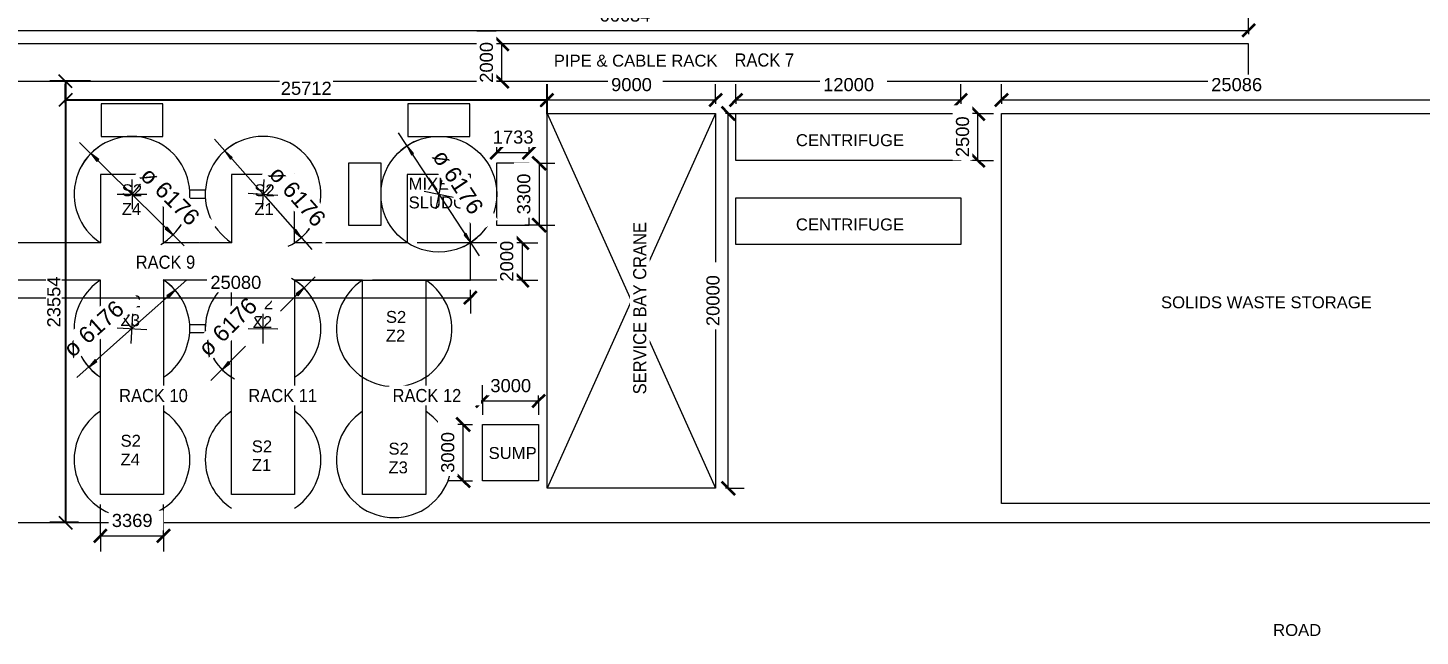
# Model space of a CAD drawing. Header units: millimetres. Extents: x 14826 to 891005, y -311366 to 56117.
# Drawn here: x 178185 to 252532, y -39638 to -7169 of the extents above; entities that cross this region are included whole.
import ezdxf

# ---------------------------------------------------------------- set-up
doc = ezdxf.new("R2010")
doc.units = ezdxf.units.MM
doc.linetypes.add('IMPORT-DASHED', pattern=[0])
for name, color, linetype, lineweight in [('A-ANNO-DIMS', 7, 'Continuous', 9), ('A-ANNO-DIMS-350', 7, 'Continuous', 9), ('FUTURE', 7, 'IMPORT-DASHED', 9), ('G-ANNO-TEXT', 7, 'Continuous', 9), ('PDF3_Geometry', 7, 'Continuous', 9), ('PDF3_Text', 7, 'Continuous', 9)]:
    doc.layers.add(name, color=color, linetype=linetype, lineweight=lineweight)
doc.layers.add('LAYOUT IMPORT_dwg', color=7, linetype='Continuous', lineweight=9, true_color=0x767676)
doc.styles.add('Arial', font='arial.ttf', dxfattribs={"height": 636.361708})
doc.styles.add('Arial_3', font='arial.ttf', dxfattribs={"height": 700})
doc.styles.add('Arial_4', font='arial.ttf', dxfattribs={"width": 0.9, "height": 700})
doc.styles.add('Arial_5', font='arial.ttf', dxfattribs={"height": 875})
doc.dimstyles.new('Diameter_-_2_5mm_Arial_1', dxfattribs={"dimscale": 304.8, "dimtxt": 892.726975, "dimasz": 1.722441, "dimexe": 2.755906, "dimexo": 0, "dimgap": 1.722441, "dimtad": 1, "dimjust": 3, "dimdec": 0, "dimzin": 0, "dimdsep": 46, "dimtxsty": 'Arial_5', "dimsah": 1, "dimcen": 0.09, "dimdle": 2.755906, "dimazin": 0, "dimtfac": 1, "dimtdec": 4, "dimtix": 1, "dimtmove": 0, "dimatfit": 2, "dimfxl": 1, "dimtvp": 1, "dimtfill": 1, "dimtolj": 1, "dimtzin": 0, "dimarcsym": 2})
doc.dimstyles.new('Diameter_-_2_5mm_Arial_2', dxfattribs={"dimscale": 304.8, "dimtxt": 892.726975, "dimasz": 1.722441, "dimexe": 2.755906, "dimexo": 0, "dimgap": 1.722441, "dimtad": 1, "dimjust": 3, "dimdec": 0, "dimzin": 0, "dimdsep": 46, "dimtxsty": 'Arial_5', "dimsah": 1, "dimcen": 0.09, "dimdle": 2.755906, "dimazin": 0, "dimtfac": 1, "dimtdec": 4, "dimtix": 1, "dimtmove": 0, "dimatfit": 2, "dimfxl": 1, "dimtvp": 1, "dimtfill": 1, "dimtolj": 1, "dimtzin": 0, "dimarcsym": 2})
doc.dimstyles.new('Greene_Arch_tick_-_2mm', dxfattribs={"dimscale": 304.8, "dimtxt": 714.18158, "dimasz": 2.296588, "dimexe": 2.755906, "dimexo": 1.722441, "dimgap": 0.86122, "dimtad": 1, "dimdec": 0, "dimzin": 0, "dimdsep": 46, "dimtxsty": 'Arial_3', "dimblk1": 'OBLIQUE', "dimblk2": 'OBLIQUE', "dimsah": 1, "dimcen": 0.09, "dimazin": 0, "dimtfac": 1, "dimtdec": 4, "dimtix": 1, "dimtmove": 0, "dimatfit": 3, "dimfxl": 1, "dimtvp": 1, "dimtfill": 1, "dimtolj": 1, "dimtzin": 0, "dimarcsym": 2})

# ---------------------------------------------------------------- blocks, each defined once
blk = doc.blocks.new('LAYOUT IMPORT_dwg__U2-326937-LEVEL 1')
at = {"layer": 'PDF3_Geometry', "flags": 128}
blk.add_lwpolyline([(1650, 781), (1650, 867), (-1650, 867), (-1650, -867), (-842, -867), (842, -867), (1650, -867), (1650, 113), (1650, 405)], close=True, dxfattribs=at)
blk = doc.blocks.new('LAYOUT IMPORT_dwg__U3-326938-LEVEL 1')
blk.add_blockref('LAYOUT IMPORT_dwg__U2-326937-LEVEL 1', (944555, 32537))
for p, rotation in [((940600, 28582), 89.99999999999997), ((944555, 24628), 180)]:
    blk.add_blockref('LAYOUT IMPORT_dwg__U2-326937-LEVEL 1', p, dxfattribs=dict(rotation=rotation))
blk = doc.blocks.new('LAYOUT IMPORT_dwg-326166-LEVEL 1')
at = {"lineweight": 9}
for p, q in [((-22851, 83899), (-22851, 311338)), ((-44685, 261983), (-24685, 270983))]:
    blk.add_line(p, q, dxfattribs=at)
at = {"lineweight": 9, "flags": 128}
for points in [[(-44685, 286252), (-44685, 311338), (-23877, 311338), (-23877, 286252)], [(-44685, 284073), (-42185, 284073), (-42185, 272073), (-44685, 272073)], [(-28085, 258534), (-28085, 261534), (-25085, 261534), (-25085, 258534)], [(-40605, 242908), (-40605, 243731), (-40155, 243731), (-40155, 242908)], [(-33428, 242908), (-33428, 243731), (-32978, 243731), (-32978, 242908)]]:
    blk.add_lwpolyline(points, close=True, dxfattribs=at)
for points in [[(-37792, 245135), (-37792, 241504), (-41440, 241504), (-41440, 238135), (-37792, 238135), (-37792, 232810)], [(-46406, 232810), (-46406, 299444), (-48406, 299444), (-48406, 232810)], [(-44685, 270983), (-24685, 270983), (-24685, 261983), (-44685, 261983), (-44685, 270983), (-24685, 261983)], [(-35792, 255504), (-24348, 255504), (-24348, 252135), (-35792, 252135), (-35792, 248504), (-35792, 257891), (-37792, 257891), (-41440, 257891), (-41440, 254521), (-37792, 254521), (-37792, 248504), (-41440, 248504), (-41440, 245135), (-37792, 245135)], [(-35792, 248504), (-24348, 248504), (-24348, 245135), (-35792, 245135), (-35792, 241504), (-24348, 241504), (-24348, 238135), (-35792, 238135), (-35792, 232810), (-35792, 230410), (-35867, 202793)]]:
    blk.add_lwpolyline(points, dxfattribs=at)
at = {"lineweight": 9}
blk.add_circle((-40380, 256206), 3088, dxfattribs=at)
for centre, start, end in [((-40380, 246819), 33.06079, 326.93921), ((-33203, 246819), 33.06079, 146.93921), ((-33203, 246819), 213.06079, 326.93921), ((-40380, 239819), 33.06079, 326.93921), ((-33203, 239819), 33.06079, 146.93921), ((-33203, 239819), 213.06079, 326.93921)]:
    blk.add_arc(centre, 3088, start, end, dxfattribs=at)
at = {"layer": 'FUTURE', "color": 1, "linetype": 'Continuous', "true_color": 0xff0000, "flags": 128}
blk.add_lwpolyline([(-40186, 284073), (-37686, 284073), (-37686, 272073), (-40186, 272073)], close=True, dxfattribs=at)
at = {"layer": 'FUTURE', "color": 1, "linetype": 'Continuous', "true_color": 0xff0000}
for centre, start, end in [((-33203, 253819), 213.06079, 146.93921), ((-26203, 253819), 213.06079, 146.93921), ((-26203, 246819), 33.06079, 146.93921), ((-26203, 246819), 213.06079, 326.93921), ((-26203, 239819), 33.06079, 146.93921), ((-26203, 239819), 213.06079, 33.06079)]:
    blk.add_arc(centre, 3088, start, end, dxfattribs=at)
at = {"layer": 'PDF3_Geometry', "flags": 128}
blk.add_lwpolyline([(-45115, 241469), (-45201, 241469), (-45201, 238169), (-43468, 238169), (-43468, 238978), (-43468, 240661), (-43468, 241469), (-44447, 241469), (-44740, 241469)], close=True, dxfattribs=at)
blk.add_blockref('LAYOUT IMPORT_dwg__U3-326938-LEVEL 1', (-984934, 227623))
at = {"layer": 'PDF3_Text', "attachment_point": 1, "rotation": 90, "line_spacing_factor": 0.941778, "style": 'Arial'}
for s, insert, char_height, width in [('SOLIDS WASTE STORAGE', (-34927, 294767), 636.36, 13443.39), ('ROAD', (-17435, 300755), 636.4, 3060.98), ('CENTRIFUGE', (-43582, 275273), 636.4, 6885.26), ('CENTRIFUGE', (-39083, 275273), 636.4, 6885.26), ('PIPE & CABLE RACK', (-47828, 262345), 636.36, 10444.72), ('SUMP', (-26882, 258863), 636.4, 3060.98), ('MIXED\\PSLUDGE', (-41258, 254592), 636.4, 4361.7), ('S2\\PZ2', (-34147, 253378), 636.4, 1300.72), ('S2\\PZ3', (-27115, 253517), 636.4, 1300.72), ('S2\\PZ1', (-40907, 246353), 636.4, 1300.72), ('S2\\PZ2', (-34871, 246270), 636.4, 1300.72), ('S2\\PZ1', (-27236, 246218), 636.4, 1300.72), ('S2\\PZ4', (-40907, 239276), 636.4, 1300.72), ('S2\\PZ3', (-34972, 239210), 636.4, 1300.72), ('S2\\PZ4', (-27537, 239210), 636.4, 1300.72)]:
    blk.add_mtext(s, dxfattribs=dict(at, insert=insert, char_height=char_height, width=width))
blk = doc.blocks.new('DIMBLOCK19-LEVEL 1')
at = {"layer": 'A-ANNO-DIMS-350', "transparency": 16777216}
for p, q in [((230178, -11019), (230178, -10179)), ((255264, -11019), (255264, -10179)), ((230178, -11019), (255264, -11019)), ((230178, -11019), (230178, -11218)), ((255264, -11019), (255264, -11218))]:
    blk.add_line(p, q, dxfattribs=at)
at = {"layer": 'A-ANNO-DIMS-350', "lineweight": 35, "transparency": 16777216}
for p, q in [((230178, -11019), (229828, -11369)), ((230178, -11019), (230528, -10669)), ((255264, -11019), (254914, -11369)), ((255264, -11019), (255614, -10669))]:
    blk.add_line(p, q, dxfattribs=at)
at = {"layer": 'A-ANNO-DIMS-350', "color": 0, "transparency": 16777216, "insert": (241375, -9848), "char_height": 700, "width": 3230.3, "attachment_point": 1, "line_spacing_factor": 0.941778, "style": 'Arial_3', "bg_fill": 3, "box_fill_scale": 1.25, "bg_fill_color": 256, "bg_fill_true_color": 13158600, "bg_fill_transparency": 0}
blk.add_mtext('25086', dxfattribs=at)
blk = doc.blocks.new('_Oblique')
at = {"color": 0, "linetype": 'ByBlock', "lineweight": -2}
blk.add_line((-0.5, -0.5), (0.5, 0.5), dxfattribs=at)
blk = doc.blocks.new('DIMBLOCK20-LEVEL 1')
at = {"layer": 'A-ANNO-DIMS-350', "transparency": 16777216}
for p, q in [((215999, -11019), (215999, -10179)), ((227999, -11019), (227999, -10179)), ((215999, -11019), (227999, -11019)), ((215999, -11019), (215999, -11218)), ((227999, -11019), (227999, -11218))]:
    blk.add_line(p, q, dxfattribs=at)
at = {"layer": 'A-ANNO-DIMS-350', "lineweight": 35, "transparency": 16777216}
for p, q in [((215999, -11019), (215649, -11369)), ((215999, -11019), (216349, -10669)), ((227999, -11019), (227649, -11369)), ((227999, -11019), (228349, -10669))]:
    blk.add_line(p, q, dxfattribs=at)
at = {"layer": 'A-ANNO-DIMS-350', "color": 0, "transparency": 16777216, "insert": (220653, -9848), "char_height": 700, "width": 3230.3, "attachment_point": 1, "line_spacing_factor": 0.941778, "style": 'Arial_3', "bg_fill": 3, "box_fill_scale": 1.25, "bg_fill_color": 256, "bg_fill_true_color": 13158600, "bg_fill_transparency": 0}
blk.add_mtext('12000', dxfattribs=at)
blk = doc.blocks.new('DIMBLOCK21-LEVEL 1')
at = {"layer": 'A-ANNO-DIMS-350', "transparency": 16777216}
for p, q in [((228915, -11743), (228524, -11743)), ((228915, -14243), (228915, -11743)), ((228915, -11743), (229755, -11743)), ((228915, -14243), (228524, -14243)), ((228915, -14243), (229755, -14243))]:
    blk.add_line(p, q, dxfattribs=at)
at = {"layer": 'A-ANNO-DIMS-350', "lineweight": 35, "transparency": 16777216}
for p, q in [((228915, -11743), (228565, -11393)), ((228915, -11743), (229265, -12093)), ((228915, -14243), (228565, -13893)), ((228915, -14243), (229265, -14593))]:
    blk.add_line(p, q, dxfattribs=at)
at = {"layer": 'A-ANNO-DIMS-350', "color": 0, "transparency": 16777216, "insert": (227744, -14070), "char_height": 700, "width": 2584.24, "attachment_point": 1, "rotation": 90, "line_spacing_factor": 0.941778, "style": 'Arial_3', "bg_fill": 3, "box_fill_scale": 1.25, "bg_fill_color": 256, "bg_fill_true_color": 13158600, "bg_fill_transparency": 0}
blk.add_mtext('2500', dxfattribs=at)
blk = doc.blocks.new('DIMBLOCK22-LEVEL 1')
at = {"layer": 'A-ANNO-DIMS-350', "lineweight": 35, "transparency": 16777216}
for p, q in [((215588, -11743), (215238, -11393)), ((215588, -11743), (215938, -12093)), ((215588, -31743), (215238, -31393)), ((215588, -31743), (215938, -32093))]:
    blk.add_line(p, q, dxfattribs=at)
at = {"layer": 'A-ANNO-DIMS-350', "transparency": 16777216}
for p, q in [((215588, -11743), (215435, -11743)), ((215588, -31743), (215588, -11743)), ((215588, -11743), (216428, -11743)), ((215588, -31743), (215435, -31743)), ((215588, -31743), (216428, -31743))]:
    blk.add_line(p, q, dxfattribs=at)
at = {"layer": 'A-ANNO-DIMS-350', "color": 0, "transparency": 16777216, "insert": (214417, -23089), "char_height": 700, "width": 3230.3, "attachment_point": 1, "rotation": 90, "line_spacing_factor": 0.941778, "style": 'Arial_3', "bg_fill": 3, "box_fill_scale": 1.25, "bg_fill_color": 256, "bg_fill_true_color": 13158600, "bg_fill_transparency": 0}
blk.add_mtext('20000', dxfattribs=at)
blk = doc.blocks.new('DIMBLOCK23-LEVEL 1')
at = {"layer": 'A-ANNO-DIMS-350', "transparency": 16777216}
for p, q in [((205910, -11019), (205910, -10179)), ((214910, -11019), (214910, -10179)), ((205910, -11019), (214910, -11019)), ((205910, -11019), (205910, -11218)), ((214910, -11019), (214910, -11218))]:
    blk.add_line(p, q, dxfattribs=at)
at = {"layer": 'A-ANNO-DIMS-350', "lineweight": 35, "transparency": 16777216}
for p, q in [((205910, -11019), (205560, -11369)), ((205910, -11019), (206260, -10669)), ((214910, -11019), (214560, -11369)), ((214910, -11019), (215260, -10669))]:
    blk.add_line(p, q, dxfattribs=at)
at = {"layer": 'A-ANNO-DIMS-350', "color": 0, "transparency": 16777216, "insert": (209333, -9848), "char_height": 700, "width": 2584.24, "attachment_point": 1, "line_spacing_factor": 0.941778, "style": 'Arial_3', "bg_fill": 3, "box_fill_scale": 1.25, "bg_fill_color": 256, "bg_fill_true_color": 13158600, "bg_fill_transparency": 0}
blk.add_mtext('9000', dxfattribs=at)
blk = doc.blocks.new('DIMBLOCK52-LEVEL 1')
at = {"layer": 'A-ANNO-DIMS-350', "transparency": 16777216}
for p, q in [((202460, -27086), (202460, -26246)), ((205460, -27086), (205460, -26246)), ((202460, -27086), (205460, -27086)), ((202460, -27086), (202460, -27817)), ((205460, -27086), (205460, -27817))]:
    blk.add_line(p, q, dxfattribs=at)
at = {"layer": 'A-ANNO-DIMS-350', "lineweight": 35, "transparency": 16777216}
for p, q in [((202460, -27086), (202810, -26736)), ((205460, -27086), (205810, -26736)), ((202460, -27086), (202110, -27436)), ((205460, -27086), (205110, -27436))]:
    blk.add_line(p, q, dxfattribs=at)
at = {"layer": 'A-ANNO-DIMS-350', "color": 0, "transparency": 16777216, "insert": (202884, -25915), "char_height": 700, "width": 2584.24, "attachment_point": 1, "line_spacing_factor": 0.941778, "style": 'Arial_3', "bg_fill": 3, "box_fill_scale": 1.25, "bg_fill_color": 256, "bg_fill_true_color": 13158600, "bg_fill_transparency": 0}
blk.add_mtext('3000', dxfattribs=at)
blk = doc.blocks.new('DIMBLOCK53-LEVEL 1')
at = {"layer": 'A-ANNO-DIMS-350', "lineweight": 35, "transparency": 16777216}
for p, q in [((201428, -28342), (201078, -27992)), ((201428, -28342), (201778, -28692)), ((201428, -31342), (201078, -30992)), ((201428, -31342), (201778, -31692))]:
    blk.add_line(p, q, dxfattribs=at)
at = {"layer": 'A-ANNO-DIMS-350', "transparency": 16777216}
for p, q in [((201428, -28342), (200588, -28342)), ((201428, -31342), (201428, -28342)), ((201428, -28342), (201935, -28342)), ((201428, -31342), (200588, -31342)), ((201428, -31342), (201935, -31342))]:
    blk.add_line(p, q, dxfattribs=at)
at = {"layer": 'A-ANNO-DIMS-350', "color": 0, "transparency": 16777216, "insert": (200257, -30919), "char_height": 700, "width": 2584.24, "attachment_point": 1, "rotation": 90, "line_spacing_factor": 0.941778, "style": 'Arial_3', "bg_fill": 3, "box_fill_scale": 1.25, "bg_fill_color": 256, "bg_fill_true_color": 13158600, "bg_fill_transparency": 0}
blk.add_mtext('3000', dxfattribs=at)
blk = doc.blocks.new('DIMBLOCK54-LEVEL 1')
at = {"layer": 'A-ANNO-DIMS-350', "transparency": 16777216}
for points in [[(198437, -13467), (198667, -13943), (198783, -13867)], [(201827, -18629), (201597, -18152), (201481, -18228)]]:
    blk.add_hatch(color=256, dxfattribs=at).paths.add_polyline_path(points)
for p, q in [((200132, -16048), (197976, -12764)), ((198437, -13467), (198667, -13943)), ((198783, -13867), (198437, -13467)), ((198667, -13943), (198783, -13867)), ((200293, -15272), (199971, -16823)), ((199356, -15887), (200907, -16209)), ((200132, -16048), (202288, -19331)), ((201597, -18152), (201481, -18228)), ((201481, -18228), (201827, -18629)), ((201827, -18629), (201597, -18152))]:
    blk.add_line(p, q, dxfattribs=at)
for start, end in [(107.7078, 138.87729), (287.7078, 318.87729)]:
    blk.add_arc((200132, -16048), 3088, start, end, dxfattribs=at)
at = {"layer": 'A-ANNO-DIMS-350', "color": 0, "transparency": 16777216, "insert": (200484, -13558), "char_height": 875, "width": 4532.31, "attachment_point": 1, "rotation": 303.29255, "line_spacing_factor": 0.941778, "style": 'Arial_5', "bg_fill": 3, "box_fill_scale": 1.25, "bg_fill_color": 256, "bg_fill_true_color": 13158600, "bg_fill_transparency": 0}
blk.add_mtext('ø 6176', dxfattribs=at)
blk = doc.blocks.new('DIMBLOCK55-LEVEL 1')
at = {"layer": 'A-ANNO-DIMS-350', "transparency": 16777216}
for points in [[(188702, -13732), (188998, -14172), (189102, -14080)], [(192789, -18364), (192493, -17924), (192389, -18016)]]:
    blk.add_hatch(color=256, dxfattribs=at).paths.add_polyline_path(points)
for p, q in [((190745, -16048), (188147, -13102)), ((188702, -13732), (188998, -14172)), ((189102, -14080), (188702, -13732)), ((188998, -14172), (189102, -14080)), ((190795, -15257), (190696, -16838)), ((189955, -15998), (191536, -16097)), ((190745, -16048), (193344, -18994)), ((192493, -17924), (192389, -18016)), ((192389, -18016), (192789, -18364)), ((192789, -18364), (192493, -17924))]:
    blk.add_line(p, q, dxfattribs=at)
for start, end in [(115.83575, 147.00524), (295.83575, 327.00524)]:
    blk.add_arc((190745, -16048), 3088, start, end, dxfattribs=at)
blk.add_ellipse((190344, -15593), major_axis=(975, 861), ratio=0.466251, start_param=4.712389, end_param=6.283185, dxfattribs=at)
at = {"layer": 'A-ANNO-DIMS-350', "color": 0, "transparency": 16777216, "insert": (191656, -14435), "char_height": 875, "width": 4532.31, "attachment_point": 1, "rotation": 311.42049, "line_spacing_factor": 0.941778, "style": 'Arial_5', "bg_fill": 3, "box_fill_scale": 1.25, "bg_fill_color": 256, "bg_fill_true_color": 13158600, "bg_fill_transparency": 0}
blk.add_mtext('ø 6176', dxfattribs=at)
blk = doc.blocks.new('DIMBLOCK56-LEVEL 1')
at = {"layer": 'A-ANNO-DIMS-350', "transparency": 16777216}
for points in [[(181548, -13878), (181873, -14296), (181970, -14198)], [(185943, -18218), (185618, -17800), (185521, -17898)]]:
    blk.add_hatch(color=256, dxfattribs=at).paths.add_polyline_path(points)
for p, q in [((183745, -16048), (180950, -13288)), ((181548, -13878), (181873, -14296)), ((181970, -14198), (181548, -13878)), ((181873, -14296), (181970, -14198)), ((183741, -15256), (183750, -16840)), ((182954, -16053), (184537, -16043)), ((183745, -16048), (186541, -18808)), ((185618, -17800), (185521, -17898)), ((185943, -18218), (185618, -17800)), ((185521, -17898), (185943, -18218))]:
    blk.add_line(p, q, dxfattribs=at)
for start, end in [(119.7747, 150.94419), (299.7747, 330.94419)]:
    blk.add_arc((183745, -16048), 3088, start, end, dxfattribs=at)
blk.add_ellipse((183475, -15780), major_axis=(948, 960), ratio=0.282027, start_param=4.712389, end_param=6.283185, dxfattribs=at)
at = {"layer": 'A-ANNO-DIMS-350', "color": 0, "transparency": 16777216, "insert": (184739, -14501), "char_height": 875, "width": 4532.31, "attachment_point": 1, "rotation": 315.35945, "line_spacing_factor": 0.941778, "style": 'Arial_5', "bg_fill": 3, "box_fill_scale": 1.25, "bg_fill_color": 256, "bg_fill_true_color": 13158600, "bg_fill_transparency": 0}
blk.add_mtext('ø 6176', dxfattribs=at)
blk = doc.blocks.new('DIMBLOCK57-LEVEL 1')
at = {"layer": 'A-ANNO-DIMS-350', "transparency": 16777216}
for points in [[(186053, -21172), (185615, -21469), (185707, -21572)], [(181438, -25277), (181876, -24979), (181784, -24876)]]:
    blk.add_hatch(color=256, dxfattribs=at).paths.add_polyline_path(points)
for p, q in [((183745, -23224), (186681, -20614)), ((186053, -21172), (185615, -21469)), ((185615, -21469), (185707, -21572)), ((185707, -21572), (186053, -21172)), ((183699, -24015), (183792, -22434)), ((183745, -23224), (180810, -25835)), ((182955, -23178), (184536, -23270)), ((181784, -24876), (181438, -25277)), ((181438, -25277), (181876, -24979)), ((181876, -24979), (181784, -24876))]:
    blk.add_line(p, q, dxfattribs=at)
for start, end in [(26.06654, 57.23602), (206.06654, 237.23602)]:
    blk.add_arc((183745, -23224), 3088, start, end, dxfattribs=at)
blk.add_ellipse((183995, -23003), major_axis=(-899, 1010), ratio=0.246467, start_param=0, end_param=1.570796, dxfattribs=at)
at = {"layer": 'A-ANNO-DIMS-350', "color": 0, "transparency": 16777216, "insert": (179975, -24167), "char_height": 875, "width": 4532.31, "attachment_point": 1, "rotation": 41.65128, "line_spacing_factor": 0.941778, "style": 'Arial_5', "bg_fill": 3, "box_fill_scale": 1.25, "bg_fill_color": 256, "bg_fill_true_color": 13158600, "bg_fill_transparency": 0}
blk.add_mtext('ø 6176', dxfattribs=at)
blk = doc.blocks.new('DIMBLOCK58-LEVEL 1')
at = {"layer": 'A-ANNO-DIMS-350', "transparency": 16777216}
for points in [[(192936, -21048), (192515, -21369), (192613, -21467)], [(188555, -25401), (188976, -25080), (188878, -24982)]]:
    blk.add_hatch(color=256, dxfattribs=at).paths.add_polyline_path(points)
for p, q in [((191681, -22295), (193532, -20456)), ((192936, -21048), (192515, -21369)), ((192515, -21369), (192613, -21467)), ((192613, -21467), (192936, -21048)), ((190743, -24016), (190748, -22432)), ((189954, -23222), (191537, -23227)), ((189810, -24154), (187959, -25993)), ((188878, -24982), (188555, -25401)), ((188555, -25401), (188976, -25080)), ((188976, -25080), (188878, -24982))]:
    blk.add_line(p, q, dxfattribs=at)
for start, end in [(29.22746, 60.39695), (209.22746, 240.39695)]:
    blk.add_arc((190745, -23224), 3088, start, end, dxfattribs=at)
blk.add_ellipse((191164, -22808), major_axis=(-981, 988), ratio=0.424109, start_param=0, end_param=1.570796, dxfattribs=at)
at = {"layer": 'A-ANNO-DIMS-350', "color": 0, "transparency": 16777216, "insert": (187187, -24164), "char_height": 875, "width": 4532.31, "attachment_point": 1, "rotation": 44.81221, "line_spacing_factor": 0.941778, "style": 'Arial_5', "bg_fill": 3, "box_fill_scale": 1.25, "bg_fill_color": 256, "bg_fill_true_color": 13158600, "bg_fill_transparency": 0}
blk.add_mtext('ø 6176', dxfattribs=at)
blk = doc.blocks.new('DIMBLOCK67-LEVEL 1')
at = {"layer": 'A-ANNO-DIMS-350', "lineweight": 35, "transparency": 16777216}
for p, q in [((205489, -14398), (205139, -14048)), ((205489, -14398), (205839, -14748)), ((205489, -17698), (205139, -17348)), ((205489, -17698), (205839, -18048))]:
    blk.add_line(p, q, dxfattribs=at)
at = {"layer": 'A-ANNO-DIMS-350', "transparency": 16777216}
for p, q in [((205489, -14398), (205479, -14398)), ((205489, -14398), (205489, -17698)), ((205489, -14398), (206329, -14398)), ((205489, -17698), (204725, -17698)), ((205489, -17698), (206329, -17698))]:
    blk.add_line(p, q, dxfattribs=at)
at = {"layer": 'A-ANNO-DIMS-350', "color": 0, "transparency": 16777216, "insert": (204317, -17125), "char_height": 700, "width": 2584.24, "attachment_point": 1, "rotation": 90, "line_spacing_factor": 0.941778, "style": 'Arial_3', "bg_fill": 3, "box_fill_scale": 1.25, "bg_fill_color": 256, "bg_fill_true_color": 13158600, "bg_fill_transparency": 0}
blk.add_mtext('3300', dxfattribs=at)
blk = doc.blocks.new('DIMBLOCK68-LEVEL 1')
at = {"layer": 'A-ANNO-DIMS-350', "transparency": 16777216}
for p, q in [((203220, -13820), (203220, -12980)), ((204954, -13820), (204954, -12980)), ((203220, -13820), (204954, -13820)), ((203220, -13820), (203220, -13873)), ((204954, -13820), (204954, -13873))]:
    blk.add_line(p, q, dxfattribs=at)
at = {"layer": 'A-ANNO-DIMS-350', "lineweight": 35, "transparency": 16777216}
for p, q in [((203220, -13820), (202870, -14170)), ((203220, -13820), (203570, -13470)), ((204954, -13820), (204604, -14170)), ((204954, -13820), (205304, -13470))]:
    blk.add_line(p, q, dxfattribs=at)
at = {"layer": 'A-ANNO-DIMS-350', "color": 0, "transparency": 16777216, "insert": (203010, -12648), "char_height": 700, "width": 2584.24, "attachment_point": 1, "line_spacing_factor": 0.941778, "style": 'Arial_3', "bg_fill": 3, "box_fill_scale": 1.25, "bg_fill_color": 256, "bg_fill_true_color": 13158600, "bg_fill_transparency": 0}
blk.add_mtext('1733', dxfattribs=at)
blk = doc.blocks.new('DIMBLOCK81-LEVEL 1')
at = {"layer": 'A-ANNO-DIMS-350', "transparency": 16777216}
for p, q in [((203494, -8022), (202654, -8022)), ((203494, -10022), (203494, -8022)), ((203494, -8022), (203524, -8022)), ((203494, -10022), (202654, -10022)), ((203494, -10022), (203524, -10022))]:
    blk.add_line(p, q, dxfattribs=at)
at = {"layer": 'A-ANNO-DIMS-350', "lineweight": 35, "transparency": 16777216}
for p, q in [((203494, -8022), (203144, -7672)), ((203494, -8022), (203844, -8372)), ((203494, -10022), (203144, -9672)), ((203494, -10022), (203844, -10372))]:
    blk.add_line(p, q, dxfattribs=at)
at = {"layer": 'A-ANNO-DIMS-350', "color": 0, "transparency": 16777216, "insert": (202322, -10099), "char_height": 700, "width": 2584.24, "attachment_point": 1, "rotation": 90, "line_spacing_factor": 0.941778, "style": 'Arial_3', "bg_fill": 3, "box_fill_scale": 1.25, "bg_fill_color": 256, "bg_fill_true_color": 13158600, "bg_fill_transparency": 0}
blk.add_mtext('2000', dxfattribs=at)
blk = doc.blocks.new('DIMBLOCK82-LEVEL 1')
at = {"layer": 'A-ANNO-DIMS-350', "transparency": 16777216}
for p, q in [((176736, -7306), (176736, -6466)), ((243370, -7306), (243370, -6466)), ((176736, -7306), (243370, -7306)), ((176736, -7306), (176736, -7336)), ((243370, -7306), (243370, -7497))]:
    blk.add_line(p, q, dxfattribs=at)
at = {"layer": 'A-ANNO-DIMS-350', "lineweight": 35, "transparency": 16777216}
for p, q in [((176736, -7306), (176386, -7656)), ((176736, -7306), (177086, -6956)), ((243370, -7306), (243020, -7656)), ((243370, -7306), (243720, -6956))]:
    blk.add_line(p, q, dxfattribs=at)
at = {"layer": 'A-ANNO-DIMS-350', "color": 0, "transparency": 16777216, "insert": (208707, -6135), "char_height": 700, "width": 3230.3, "attachment_point": 1, "line_spacing_factor": 0.941778, "style": 'Arial_3', "bg_fill": 3, "box_fill_scale": 1.25, "bg_fill_color": 256, "bg_fill_true_color": 13158600, "bg_fill_transparency": 0}
blk.add_mtext('66634', dxfattribs=at)
blk = doc.blocks.new('DIMBLOCK85-LEVEL 1')
at = {"layer": 'A-ANNO-DIMS-350', "transparency": 16777216}
for p, q in [((176736, -21575), (176736, -19161)), ((201817, -21575), (201817, -21161)), ((176736, -21575), (201817, -21575)), ((176736, -21575), (176736, -22415)), ((201817, -21575), (201817, -22415))]:
    blk.add_line(p, q, dxfattribs=at)
at = {"layer": 'A-ANNO-DIMS-350', "lineweight": 35, "transparency": 16777216}
for p, q in [((176736, -21575), (177086, -21225)), ((201817, -21575), (202167, -21225)), ((176736, -21575), (176386, -21925)), ((201817, -21575), (201467, -21925))]:
    blk.add_line(p, q, dxfattribs=at)
at = {"layer": 'A-ANNO-DIMS-350', "color": 0, "transparency": 16777216, "insert": (187931, -20404), "char_height": 700, "width": 3230.3, "attachment_point": 1, "line_spacing_factor": 0.941778, "style": 'Arial_3', "bg_fill": 3, "box_fill_scale": 1.25, "bg_fill_color": 256, "bg_fill_true_color": 13158600, "bg_fill_transparency": 0}
blk.add_mtext('25080', dxfattribs=at)
blk = doc.blocks.new('DIMBLOCK86-LEVEL 1')
at = {"layer": 'A-ANNO-DIMS-350', "lineweight": 35, "transparency": 16777216}
for p, q in [((204577, -18636), (204227, -18286)), ((204577, -18636), (204927, -18986)), ((204577, -20636), (204227, -20286)), ((204577, -20636), (204927, -20986))]:
    blk.add_line(p, q, dxfattribs=at)
at = {"layer": 'A-ANNO-DIMS-350', "transparency": 16777216}
for p, q in [((204577, -18636), (198972, -18636)), ((204577, -18636), (204577, -20636)), ((204577, -18636), (205417, -18636)), ((204577, -20636), (196586, -20636)), ((204577, -20636), (205417, -20636))]:
    blk.add_line(p, q, dxfattribs=at)
at = {"layer": 'A-ANNO-DIMS-350', "color": 0, "transparency": 16777216, "insert": (203406, -20713), "char_height": 700, "width": 2584.24, "attachment_point": 1, "rotation": 90, "line_spacing_factor": 0.941778, "style": 'Arial_3', "bg_fill": 3, "box_fill_scale": 1.25, "bg_fill_color": 256, "bg_fill_true_color": 13158600, "bg_fill_transparency": 0}
blk.add_mtext('2000', dxfattribs=at)
blk = doc.blocks.new('DIMBLOCK87-LEVEL 1')
at = {"layer": 'A-ANNO-DIMS', "color": 0, "lineweight": -2, "transparency": 16777216}
for p, q in [((181536, -10022), (179357, -10022)), ((180197, -10022), (180197, -33576)), ((180888, -33576), (179357, -33576))]:
    blk.add_line(p, q, dxfattribs=at)
at = {"layer": 'Defpoints', "color": 0, "transparency": 16777216}
for p in [(182061, -10022), (180197, -33576), (181413, -33576)]:
    blk.add_point(p, dxfattribs=at)
at = {"layer": 'A-ANNO-DIMS', "color": 0, "lineweight": -2, "transparency": 16777216, "xscale": 699.9999999999999, "yscale": 699.9999999999999, "zscale": 699.9999999999999}
for p, rotation in [((180197, -10022), 90), ((180197, -33576), 270)]:
    blk.add_blockref('_Oblique', p, dxfattribs=dict(at, rotation=rotation))
at = {"layer": 'A-ANNO-DIMS', "color": 0, "transparency": 16777216, "insert": (179577, -21799), "char_height": 700, "width": 3230.3, "attachment_point": 5, "rotation": 90, "style": 'Arial_3', "bg_fill": 3, "box_fill_scale": 1.1, "bg_fill_color": 256, "bg_fill_true_color": 13158600, "bg_fill_transparency": 0}
blk.add_mtext('\\A1;23554', dxfattribs=at)
blk = doc.blocks.new('DIMBLOCK88-LEVEL 1')
at = {"layer": 'A-ANNO-DIMS-350', "transparency": 16777216}
for p, q in [((182061, -34285), (182061, -32605)), ((185430, -34285), (185430, -32605)), ((182061, -34285), (185430, -34285)), ((182061, -34285), (182061, -35125)), ((185430, -34285), (185430, -35125))]:
    blk.add_line(p, q, dxfattribs=at)
at = {"layer": 'A-ANNO-DIMS-350', "lineweight": 35, "transparency": 16777216}
for p, q in [((182061, -34285), (182411, -33935)), ((185430, -34285), (185780, -33935)), ((182061, -34285), (181711, -34635)), ((185430, -34285), (185080, -34635))]:
    blk.add_line(p, q, dxfattribs=at)
at = {"layer": 'A-ANNO-DIMS-350', "color": 0, "transparency": 16777216, "insert": (182669, -33113), "char_height": 700, "width": 2584.24, "attachment_point": 1, "line_spacing_factor": 0.941778, "style": 'Arial_3', "bg_fill": 3, "box_fill_scale": 1.25, "bg_fill_color": 256, "bg_fill_true_color": 13158600, "bg_fill_transparency": 0}
blk.add_mtext('3369', dxfattribs=at)
blk = doc.blocks.new('*D616')
at = {"layer": 'A-ANNO-DIMS', "color": 0, "lineweight": -2, "transparency": 16777216}
for p, q in [((180197, -11183), (180197, -10179)), ((205910, -11778), (205910, -10179)), ((180197, -11019), (205910, -11019))]:
    blk.add_line(p, q, dxfattribs=at)
at = {"layer": 'Defpoints', "color": 0, "transparency": 16777216}
for p in [(205910, -11019), (180197, -11708), (205910, -12303)]:
    blk.add_point(p, dxfattribs=at)
at = {"layer": 'A-ANNO-DIMS', "color": 0, "lineweight": -2, "transparency": 16777216, "xscale": 699.9999999999999, "yscale": 699.9999999999999, "zscale": 699.9999999999999, "rotation": 180}
blk.add_blockref('_Oblique', (180197, -11019), dxfattribs=at)
at = {"layer": 'A-ANNO-DIMS', "color": 0, "lineweight": -2, "transparency": 16777216, "xscale": 699.9999999999999, "yscale": 699.9999999999999, "zscale": 699.9999999999999}
blk.add_blockref('_Oblique', (205910, -11019), dxfattribs=at)
at = {"layer": 'A-ANNO-DIMS', "color": 0, "transparency": 16777216, "insert": (193053, -10399), "char_height": 700, "attachment_point": 5, "style": 'Arial_3', "bg_fill": 3, "box_fill_scale": 1.1, "bg_fill_color": 256, "bg_fill_true_color": 13158600, "bg_fill_transparency": 0}
blk.add_mtext('\\A1;25712', dxfattribs=at)

msp = doc.modelspace()

# ---------------------------------------------------------------- block references
at = {"layer": 'LAYOUT IMPORT_dwg', "color": 7, "rotation": 269.9999999999997}
msp.add_blockref('LAYOUT IMPORT_dwg-326166-LEVEL 1', (-56073.93568, -56427.64433), dxfattribs=at)

# ---------------------------------------------------------------- next in the draw order: texts
at = {"layer": 'G-ANNO-TEXT', "insert": (210508.59312, -26729.56285), "char_height": 700, "width": 11389.1734687, "attachment_point": 1, "rotation": 90, "style": 'Arial_4', "bg_fill": 3, "box_fill_scale": 1.25, "bg_fill_color": 256, "bg_fill_true_color": 13158600, "bg_fill_transparency": 0}
msp.add_mtext('SERVICE BAY CRANE', dxfattribs=at)

# ---------------------------------------------------------------- next in the draw order: dimensions: what is measured, and where the dimension line sits
at = {"layer": 'A-ANNO-DIMS'}
for base, p1, p2, override, picture, middle in [((203493.50257, -8022.03679), (202998.52782, -10022.03679), (202998.52782, -8022.03679), {"dimpost": '<>', "dimfxl": 2000}, 'DIMBLOCK81-LEVEL 1', (202873.60148, -9022.03679)), ((205488.58123, -17697.84994), (204953.59446, -14397.87906), (204199.50086, -17697.84994), {"dimpost": '<>', "dimfxl": 3385.035437}, 'DIMBLOCK67-LEVEL 1', (204868.44139, -16047.8645))]:
    dim = msp.add_linear_dim(base=base, p1=p1, p2=p2, angle=90, dimstyle='Greene_Arch_tick_-_2mm', override=override, dxfattribs=at)
    dim.commit()
    dim.dimension.update_dxf_attribs({"geometry": picture, "text_midpoint": middle})
for base, p1, p2, override, picture, middle in [((227998.89831, -11019.10217), (215998.89831, -11743.04121), (227998.89831, -11743.04121), {"dimpost": '<>', "dimfxl": 12000}, 'DIMBLOCK20-LEVEL 1', (221998.89831, -10399.20108)), ((255264.2091, -11019.10217), (230178.29815, -11743.04121), (255264.2091, -11743.04121), {"dimpost": '<>', "dimfxl": 25085.910954}, 'DIMBLOCK19-LEVEL 1', (242721.25363, -10399.20108)), ((205460.36977, -27086.36603), (202460.36977, -28342.2273), (205460.36977, -28342.2273), {"dimpost": '<>', "dimfxl": 3000}, 'DIMBLOCK52-LEVEL 1', (203960.36977, -26466.22619))]:
    dim = msp.add_linear_dim(base=base, p1=p1, p2=p2, dimstyle='Greene_Arch_tick_-_2mm', override=override, dxfattribs=at)
    dim.commit()
    dim.dimension.update_dxf_attribs({"geometry": picture, "text_midpoint": middle})
for p1, p2, dimstyle, picture, middle in [((192788.56773, -18363.62768), (188702.41417, -13732.1366), 'Diameter_-_2_5mm_Arial_2', 'DIMBLOCK55-LEVEL 1', (191486.26696, -15394.32922)), ((201827.09126, -18629.22415), (198436.80304, -13466.54013), 'Diameter_-_2_5mm_Arial_1', 'DIMBLOCK54-LEVEL 1', (200957.68391, -15505.62822)), ((186052.98816, -21171.84903), (181437.99374, -25276.62515), 'Diameter_-_2_5mm_Arial_2', 'DIMBLOCK57-LEVEL 1', (183088.95948, -22486.09961))]:
    dim = msp.add_diameter_dim_2p(p1=p1, p2=p2, dimstyle=dimstyle, override={"dimpost": 'ø<>'}, dxfattribs=at)
    dim.commit()
    dim.dimension.update_dxf_attribs({"geometry": picture, "text_midpoint": middle})

# ---------------------------------------------------------------- next in the draw order: texts
at = {"layer": 'G-ANNO-TEXT', "char_height": 700, "attachment_point": 1, "style": 'Arial_4', "bg_fill": 3, "box_fill_scale": 1.25, "bg_fill_color": 256, "bg_fill_true_color": 13158600, "bg_fill_transparency": 0}
for s, insert, width in [('RACK 7', (215920.69271, -8534.53975), 3939.492375), ('RACK 12', (197660.72332, -26445.63267), 4545.568125)]:
    msp.add_mtext(s, dxfattribs=dict(at, insert=insert, width=width))

# ---------------------------------------------------------------- next in the draw order: dimensions: what is measured, and where the dimension line sits
at = {"layer": 'A-ANNO-DIMS'}
for base, p1, p2, override, picture, middle in [((215588.33452, -11743.04121), (214909.51289, -31743.04121), (214909.51289, -11743.04121), {"dimpost": '<>', "dimfxl": 20000}, 'DIMBLOCK22-LEVEL 1', (214968.43343, -21743.04121)), ((228915.34209, -11743.04121), (227998.89831, -14243.04121), (227998.89831, -11743.04121), {"dimpost": '<>', "dimfxl": 2500}, 'DIMBLOCK21-LEVEL 1', (228295.441, -12993.04121)), ((201428.22113, -28342.2273), (202460.36977, -31342.2273), (202460.36977, -28342.2273), {"dimpost": '<>', "dimfxl": 3000}, 'DIMBLOCK53-LEVEL 1', (200808.08129, -29842.2273))]:
    dim = msp.add_linear_dim(base=base, p1=p1, p2=p2, angle=90, dimstyle='Greene_Arch_tick_-_2mm', override=override, dxfattribs=at)
    dim.commit()
    dim.dimension.update_dxf_attribs({"geometry": picture, "text_midpoint": middle})
dim = msp.add_linear_dim(base=(204953.59446, -13819.52611), p1=(203220.12462, -14397.87906), p2=(204953.59446, -14397.87906), dimstyle='Greene_Arch_tick_-_2mm', override={"dimpost": '<>', "dimfxl": 1733.469834}, dxfattribs=at)
dim.commit()
dim.dimension.update_dxf_attribs({"geometry": 'DIMBLOCK68-LEVEL 1', "text_midpoint": (204086.85954, -13199.38627)})
for p1, p2, picture, middle in [((185942.81847, -18217.81115), (181548.16344, -13877.95313), 'DIMBLOCK56-LEVEL 1', (184439.6222, -15344.98647)), ((192936.30763, -21047.73475), (188554.67428, -25400.73943), 'DIMBLOCK58-LEVEL 1', (190049.25698, -22523.42416))]:
    dim = msp.add_diameter_dim_2p(p1=p1, p2=p2, dimstyle='Diameter_-_2_5mm_Arial_2', override={"dimpost": 'ø<>'}, dxfattribs=at)
    dim.commit()
    dim.dimension.update_dxf_attribs({"geometry": picture, "text_midpoint": middle})

# ---------------------------------------------------------------- next in the draw order: texts
at = {"layer": 'G-ANNO-TEXT', "char_height": 700, "attachment_point": 1, "style": 'Arial_4', "bg_fill": 3, "box_fill_scale": 1.25, "bg_fill_color": 256, "bg_fill_true_color": 13158600, "bg_fill_transparency": 0}
for s, insert, width in [('RACK 9', (183944.21812, -19326.02934), 3939.492375), ('RACK 10', (183060.72332, -26445.63267), 4545.568125), ('RACK 11', (189960.72332, -26445.63267), 4545.568125)]:
    msp.add_mtext(s, dxfattribs=dict(at, insert=insert, width=width))

# ---------------------------------------------------------------- next in the draw order: dimensions: what is measured, and where the dimension line sits
at = {"layer": 'A-ANNO-DIMS'}
for base, p1, p2, override, picture, middle in [((243370.44426, -7305.76553), (176736.33721, -6810.79078), (243370.44426, -8022.03679), {"dimpost": '<>', "dimfxl": 66645.114888}, 'DIMBLOCK82-LEVEL 1', (210053.39074, -6685.62569)), ((214909.51289, -11019.10217), (205909.51289, -11743.04121), (214909.51289, -11743.04121), {"dimpost": '<>', "dimfxl": 9000}, 'DIMBLOCK23-LEVEL 1', (210409.51289, -10399.20108))]:
    dim = msp.add_linear_dim(base=base, p1=p1, p2=p2, dimstyle='Greene_Arch_tick_-_2mm', override=override, dxfattribs=at)
    dim.commit()
    dim.dimension.update_dxf_attribs({"geometry": picture, "text_midpoint": middle})

# ---------------------------------------------------------------- next in the draw order: dimensions: what is measured, and where the dimension line sits
dim = msp.add_linear_dim(base=(201816.63628, -21575.28732), p1=(176736.33721, -18636.05961), p2=(201816.63628, -20636.05961), dimstyle='Greene_Arch_tick_-_2mm', override={"dimpost": '<>', "dimfxl": 25159.91656}, dxfattribs=at)
dim.commit()
dim.dimension.update_dxf_attribs({"geometry": 'DIMBLOCK85-LEVEL 1', "text_midpoint": (189276.48675, -20955.38623)})

# ---------------------------------------------------------------- next in the draw order: dimensions: what is measured, and where the dimension line sits
for base, p1, p2, override, picture, middle in [((180197.23994, -33576.16222), (182060.80182, -10022.03679), (181412.70154, -33576.16222), {"dimpost": '<>', "dimfxl": 17092.484336}, 'DIMBLOCK87-LEVEL 1', (179577.1001, -21799.0995)), ((204577.44451, -20636.05961), (198447.25801, -18636.05961), (196060.80182, -20636.05961), {"dimpost": '<>', "dimfxl": 3113.707303}, 'DIMBLOCK86-LEVEL 1', (203957.54342, -19636.05961))]:
    dim = msp.add_linear_dim(base=base, p1=p1, p2=p2, angle=90, dimstyle='Greene_Arch_tick_-_2mm', override=override, dxfattribs=at)
    dim.commit()
    dim.dimension.update_dxf_attribs({"geometry": picture, "text_midpoint": middle})

# ---------------------------------------------------------------- next in the draw order: dimensions: what is measured, and where the dimension line sits
for base, p1, p2, override, picture, middle in [((205909.51289, -11018.94603), (180197.23994, -11707.56026), (205909.51289, -12302.79516), {"dimpost": '<>', "dimfxl": 17092.484336}, '*D616', (193053.37642, -10399.04494)), ((185430.18009, -34284.70675), (182060.80182, -32079.84494), (185430.18009, -32079.84494), {"dimpost": '<>', "dimfxl": 3369.378267}, 'DIMBLOCK88-LEVEL 1', (183745.49095, -33664.56691))]:
    dim = msp.add_linear_dim(base=base, p1=p1, p2=p2, dimstyle='Greene_Arch_tick_-_2mm', override=override, dxfattribs=at)
    dim.commit()
    dim.dimension.update_dxf_attribs({"geometry": picture, "text_midpoint": middle})

doc.saveas('drawing.dxf')
